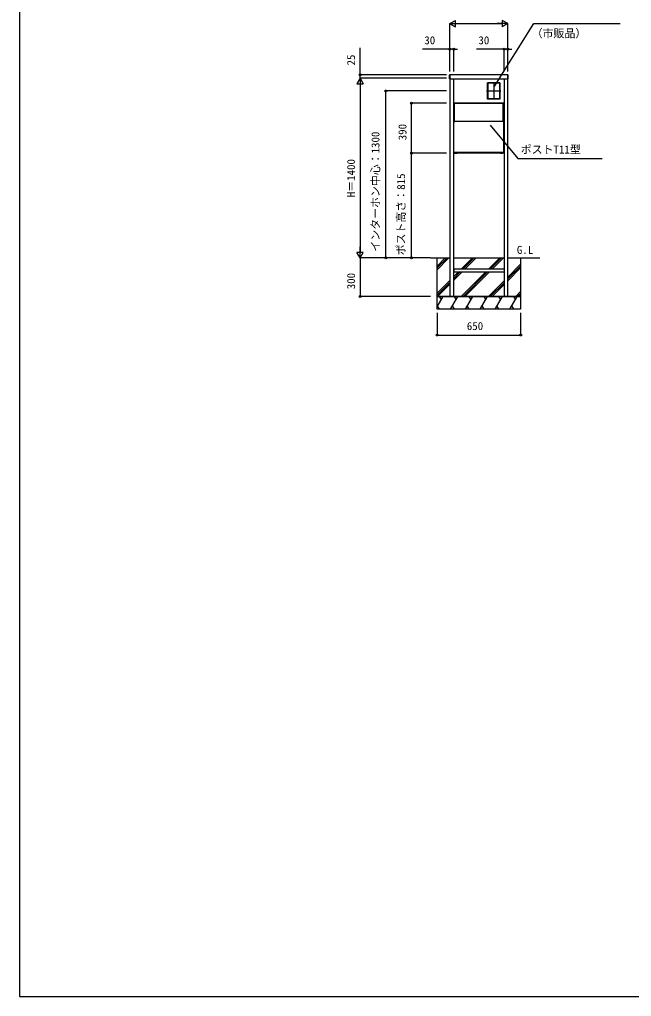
# Model space of a CAD drawing. Units: millimetres, scale not verified. Extents: x -4375 to 4375, y -6498 to 6471.
# Drawn here: x -4375 to 387, y -6498 to 1108 of the extents above; entities that cross this region are included whole.
import ezdxf
from ezdxf.enums import TextEntityAlignment as Align

# ---------------------------------------------------------------- set-up
doc = ezdxf.new("R2010")
doc.units = ezdxf.units.MM
doc.header["$LTSCALE"] = 30
for name, color, linetype in [('0-1_USER1', 3, 'Continuous'), ('0-2_YKK_A1', 4, 'Continuous'), ('0-3_YKK_D', 6, 'Continuous'), ('0-4_YKK_ZWAK', 7, 'Continuous')]:
    doc.layers.add(name, color=color, linetype=linetype)
doc.styles.add('ＭＳ ゴシック', font='')
doc.styles.get('ＭＳ ゴシック').set_extended_font_data('MS Gothic')

msp = doc.modelspace()

# ---------------------------------------------------------------- linework, layer by layer
at = {"layer": '0-2_YKK_A1'}
for p, q in [((-1028.5, 675.09), (-1028.5, 676.04)), ((-1028.5, 674.59), (-1028.5, 675.09)), ((-1028.5, 647.16), (-1028.5, 674.59)), ((-1026.5, 677.1), (-1027.56, 677.04)), ((-1026.5, 646.1), (-1027.56, 646.16)), ((-1026.5, 677.1), (-1026.5, 676.15)), ((-1026.5, 676.15), (-1026.5, 674.66)), ((-1026.5, 674.66), (-1026.5, 646.9)), ((-1026.5, 646.9), (-1026.5, 646.1)), ((-1025.5, 646.6), (-1025.5, -748.4)), ((-995.5, -748.4), (-995.5, 646.6)), ((-637.25, 614.3), (-731.75, 614.3)), ((-731.7, 613.1), (-731.7, 490.1)), ((-684.5, 615.6), (-684.5, 487.6)), ((-637.3, 613.1), (-637.3, 490.1)), ((-604.5, 646.6), (-604.5, -748.4)), ((-574.5, -748.4), (-574.5, 646.6)), ((-573.5, 677.1), (-572.44, 677.04)), ((-573.5, 677.1), (-573.5, 676.15)), ((-573.5, 676.15), (-573.5, 674.66)), ((-573.5, 674.66), (-573.5, 646.9)), ((-573.5, 646.9), (-573.5, 646.1)), ((-573.5, 646.1), (-572.44, 646.16)), ((-571.5, 675.09), (-571.5, 676.04)), ((-571.5, 674.59), (-571.5, 675.09)), ((-571.5, 647.16), (-571.5, 674.59)), ((-739.7, 551.6), (-629.3, 551.6)), ((-994.2, 445.6), (-994.2, 456.58)), ((-606, 456.6), (-994, 456.6)), ((-637.25, 488.9), (-731.75, 488.9)), ((-605.8, 445.6), (-605.8, 456.58)), ((-995, 445.6), (-995, 455.6)), ((-995, 445.6), (-994.2, 445.6)), ((-994.2, 66.6), (-994.2, 447.9)), ((-994.2, 445.6), (-994, 445.6)), ((-994.2, 445.6), (-994, 445.6)), ((-994, 455.58), (-994, 313.02)), ((-991, 456.3), (-993.54, 456.08)), ((-991, 456.3), (-990, 455.8)), ((-990, 453.6), (-990, 455.8)), ((-610, 455.1), (-990, 455.1)), ((-990, 312.8), (-990, 453.6)), ((-609, 456.3), (-610, 455.8)), ((-610, 312.8), (-610, 455.8)), ((-609, 456.3), (-606.46, 456.08)), ((-606, 455.58), (-606, 313.02)), ((-605, 445.6), (-606, 445.6)), ((-605.83, 445.6), (-605.8, 445.6)), ((-605.8, 445.6), (-605.8, 447.9)), ((-605.8, 66.6), (-605.8, 445.6)), ((-605, 445.6), (-605, 455.6)), ((-993.54, 312.52), (-991, 312.3)), ((-991, 312.3), (-990, 312.8)), ((-610, 313.6), (-990, 313.6)), ((-605.8, 73.6), (-994.2, 73.6)), ((-994.2, 66.6), (-969, 66.6)), ((-613.73, 67.4), (-986.33, 67.4)), ((-969, 67.4), (-984, 67.4)), ((-984, 67.4), (-969, 67.4)), ((-984, 67.4), (-969.53, 67.4)), ((-969, 66.6), (-969, 67.4)), ((-616, 67.4), (-631, 67.4)), ((-605.8, 66.6), (-631, 66.6)), ((-616, 67.4), (-630.47, 67.4)), ((-1175, -748.4), (-1025.5, -748.4)), ((-1125, -748.4), (-1025.5, -748.4)), ((-1125, -811.42), (-1061.98, -748.4)), ((-1125, -825.56), (-1047.84, -748.4)), ((-1125, -839.7), (-1033.7, -748.4)), ((-995.5, -748.4), (-604.5, -748.4)), ((-995.5, -748.4), (-604.5, -748.4)), ((-938.35, -836.9), (-849.85, -748.4)), ((-924.21, -836.9), (-835.71, -748.4)), ((-910.06, -836.9), (-821.56, -748.4)), ((-726.22, -836.9), (-637.72, -748.4)), ((-712.07, -836.9), (-623.57, -748.4)), ((-697.93, -836.9), (-609.43, -748.4)), ((-574.5, -748.4), (-325, -748.4)), ((-574.5, -897.32), (-475, -797.82)), ((-574.5, -911.46), (-475, -811.96)), ((-574.5, -925.6), (-475, -826.1)), ((-604.5, -836.9), (-995.5, -836.9)), ((-995.5, -836.9), (-995.5, -859.9)), ((-604.5, -859.9), (-995.5, -859.9)), ((-995.5, -894.05), (-961.35, -859.9)), ((-995.5, -908.19), (-947.21, -859.9)), ((-995.5, -922.34), (-933.06, -859.9)), ((-937.72, -1048.4), (-749.22, -859.9)), ((-923.57, -1048.4), (-735.07, -859.9)), ((-909.43, -1048.4), (-720.93, -859.9)), ((-604.5, -836.9), (-604.5, -859.9)), ((-1125, -1023.55), (-1025.5, -924.05)), ((-1125, -1037.69), (-1025.5, -938.19)), ((-1121.56, -1048.4), (-1025.5, -952.34)), ((-725.58, -1048.4), (-604.5, -927.32)), ((-711.44, -1048.4), (-604.5, -941.46)), ((-697.3, -1048.4), (-604.5, -955.6)), ((-1125, -1128.69), (-1078.64, -1048.4)), ((-1108.38, -1048.4), (-1093.51, -1074.15)), ((-1020.91, -1148.4), (-963.17, -1048.4)), ((-992.91, -1048.4), (-978.04, -1074.15)), ((-905.44, -1148.4), (-847.7, -1048.4)), ((-877.44, -1048.4), (-862.57, -1074.15)), ((-789.97, -1148.4), (-732.23, -1048.4)), ((-761.97, -1048.4), (-747.1, -1074.15)), ((-674.5, -1148.4), (-616.76, -1048.4)), ((-646.5, -1048.4), (-631.63, -1074.15)), ((-559.03, -1148.4), (-501.29, -1048.4)), ((-531.03, -1048.4), (-516.16, -1074.15)), ((-513.45, -1048.4), (-475, -1009.95)), ((-499.31, -1048.4), (-475, -1024.09)), ((-485.17, -1048.4), (-475, -1038.23)), ((-1106.24, -1148.17), (-1121.24, -1122.19)), ((-990.77, -1148.17), (-1005.77, -1122.19)), ((-875.3, -1148.17), (-890.3, -1122.19)), ((-759.83, -1148.17), (-774.83, -1122.19)), ((-644.36, -1148.17), (-659.36, -1122.19)), ((-528.89, -1148.17), (-543.89, -1122.19)), ((-1050.77, -1148.17), (-1050.64, -1148.4)), ((-935.3, -1148.17), (-935.17, -1148.4)), ((-819.83, -1148.17), (-819.7, -1148.4)), ((-704.36, -1148.17), (-704.23, -1148.4)), ((-588.89, -1148.17), (-588.76, -1148.4))]:
    msp.add_line(p, q, dxfattribs=at)
for points in [[(-573.5, 646.6), (-573.5, 676.6), (-1026.5, 676.6), (-1026.5, 646.6)], [(-637, 488.6), (-732, 488.6), (-732, 614.6), (-637, 614.6)], [(-1125, -1048.4), (-475, -1048.4), (-475, -1148.4), (-1125, -1148.4)]]:
    msp.add_lwpolyline(points, close=True, dxfattribs=at)
for points in [[(-604.5, 646.6), (-604.5, 456.6), (-995.5, 456.6), (-995.5, 646.6)], [(-732, 613.1), (-730.5, 613.1), (-730.5, 490.1), (-732, 490.1)], [(-637.25, 614.6), (-637.25, 613.1), (-731.75, 613.1), (-731.75, 614.6)], [(-637, 613.1), (-638.5, 613.1), (-638.5, 490.1), (-637, 490.1)], [(-637.25, 488.6), (-637.25, 490.1), (-731.75, 490.1), (-731.75, 488.6)], [(-606.46, 312.52), (-609, 312.3), (-610, 312.8)], [(-631, 66.6), (-631, 67.4), (-616, 67.4)], [(-574.5, -748.4), (-475, -748.4), (-475, -1048.4), (-1125, -1048.4), (-1125, -748.4)], [(-1025.5, -748.4), (-1025.5, -1048.4), (-995.5, -1048.4), (-995.5, -748.4)], [(-604.5, -748.4), (-604.5, -1048.4), (-574.5, -1048.4), (-574.5, -748.4)]]:
    msp.add_lwpolyline(points, dxfattribs=at)
for centre, radius, start, end in [((-1027.5, 676.04), 1, 93.5, 180), ((-1027.5, 647.16), 1, 180, 266.5), ((-572.5, 676.04), 1, 0, 86.5), ((-572.5, 647.16), 1, 273.5, 0), ((-994, 455.6), 1, 90, 180), ((-606, 455.6), 1, 0, 90), ((-993.5, 455.58), 0.5, 95, 180), ((-606.5, 455.58), 0.5, 0, 85), ((-993.5, 313.02), 0.5, 180, 265), ((-606.5, 313.02), 0.5, 275, 0), ((-993.2, 67.6), 1, 180, 270), ((-606.8, 67.6), 1, 270, 0)]:
    msp.add_arc(centre, radius, start, end, dxfattribs=at)
at = {"layer": '0-3_YKK_D'}
for p, q in [((-1025.5, 1076.6), (-982.2, 1101.6)), ((-1025.5, 702.6), (-1025.5, 1077.6)), ((-1025.5, 1076.6), (-982.2, 1051.6)), ((-1025.5, 1076.6), (-938.9, 1076.6)), ((-982.2, 1051.6), (-982.2, 1101.6)), ((-975.5, 1076.6), (-624.5, 1076.6)), ((-574.5, 1076.6), (-661.1, 1076.6)), ((-574.5, 1076.6), (-617.8, 1101.6)), ((-617.8, 1101.6), (-617.8, 1051.6)), ((-574.5, 1076.6), (-617.8, 1051.6)), ((-574.5, 702.6), (-574.5, 1077.6)), ((-1725, 676.6), (-1725, 887.68)), ((-1025.5, 876.6), (-1238.51, 876.6)), ((-1025.5, 702.6), (-1025.5, 877.6)), ((-995.5, 876.6), (-1025.5, 876.6)), ((-995.5, 702.6), (-995.5, 877.6)), ((-995.5, 876.6), (-965.5, 876.6)), ((-604.5, 876.6), (-817.51, 876.6)), ((-604.5, 702.6), (-604.5, 877.6)), ((-574.5, 876.6), (-604.5, 876.6)), ((-574.5, 702.6), (-574.5, 877.6)), ((-574.5, 876.6), (-544.5, 876.6)), ((-1725, 651.6), (-1750, 608.3)), ((-1051.5, 676.6), (-1726, 676.6)), ((-1051.5, 651.6), (-1726, 651.6)), ((-1051.5, 651.6), (-1726, 651.6)), ((-1725, 651.6), (-1725, 676.6)), ((-1725, 651.6), (-1725, 621.6)), ((-1725, 651.6), (-1700, 608.3)), ((-1725, 651.6), (-1725, 565)), ((-1750, 608.3), (-1700, 608.3)), ((-1725, 601.6), (-1725, -698.4)), ((-1051.5, 551.6), (-1526, 551.6)), ((-1525, -748.4), (-1525, 551.6)), ((-1051.5, 456.6), (-1326, 456.6)), ((-1325, 66.6), (-1325, 456.6)), ((-1051.5, 66.6), (-1326, 66.6)), ((-1051.5, 66.6), (-1326, 66.6)), ((-1325, -748.4), (-1325, 66.6)), ((-1725, -748.4), (-1725, -661.8)), ((-1725, -748.4), (-1750, -705.1)), ((-1700, -705.1), (-1750, -705.1)), ((-1176, -748.4), (-1726, -748.4)), ((-1176, -748.4), (-1726, -748.4)), ((-1725, -748.4), (-1700, -705.1)), ((-1725, -748.4), (-1725, -1048.4)), ((-1176, -748.4), (-1526, -748.4)), ((-1176, -748.4), (-1326, -748.4)), ((-1176, -1048.4), (-1726, -1048.4)), ((-1125, -1174.4), (-1125, -1349.4)), ((-475, -1174.4), (-475, -1349.4)), ((-1125, -1348.4), (-475, -1348.4))]:
    msp.add_line(p, q, dxfattribs=at)
for points in [[(-681.88, 583.27), (-371.97, 1076.6), (299.82, 1076.6)], [(-713.1, 284.47), (-495.9, 25.63), (-469.96, 25.63), (158.79, 25.63)]]:
    msp.add_lwpolyline(points, dxfattribs=at)
for centre in [(-1025.5, 876.6), (-995.5, 876.6), (-604.5, 876.6), (-574.5, 876.6), (-1725, 676.6), (-1525, 551.6), (-1325, 456.6), (-1325, 66.6), (-1325, 66.6), (-1525, -748.4), (-1325, -748.4), (-1725, -1048.4), (-1125, -1348.4), (-475, -1348.4)]:
    msp.add_circle(centre, 7.5, dxfattribs=at)
at = {"layer": '0-4_YKK_ZWAK'}
msp.add_line((-4375, 6251.6), (-4375, -6498.4), dxfattribs=at)
msp.add_lwpolyline([(-4375, -6498.4), (4375, -6498.4), (4375, 6251.6)], dxfattribs=at)

# ---------------------------------------------------------------- texts
at = {"layer": '0-1_USER1', "style": 'ＭＳ ゴシック'}
msp.add_text('G.L', height=62.32, dxfattribs=at).set_placement((-504.41, -735.33), align=Align.BOTTOM_LEFT)
at = {"layer": '0-3_YKK_D', "style": 'ＭＳ ゴシック'}
for s, p in [('（市販品）', (-389.27, 950.42)), ('30', (-1224.79, 896.6)), ('30', (-803.79, 896.6)), ('ポストT11型', (-474.52, 45.85)), ('650', (-893.93, -1328.4))]:
    msp.add_text(s, height=62.32, dxfattribs=at).set_placement(p, align=Align.BOTTOM_LEFT)
for s, p in [('25', (-1745, 750.32)), ('インターホン中心：1300', (-1555.14, -699.44)), ('390', (-1345, 167.91)), ('H＝1400', (-1745, -275.63)), ('ポスト高さ：815', (-1356.11, -727.51)), ('300', (-1745, -992.09))]:
    msp.add_text(s, height=62.32, rotation=90, dxfattribs=at).set_placement(p, align=Align.BOTTOM_LEFT)

doc.saveas('drawing.dxf')
